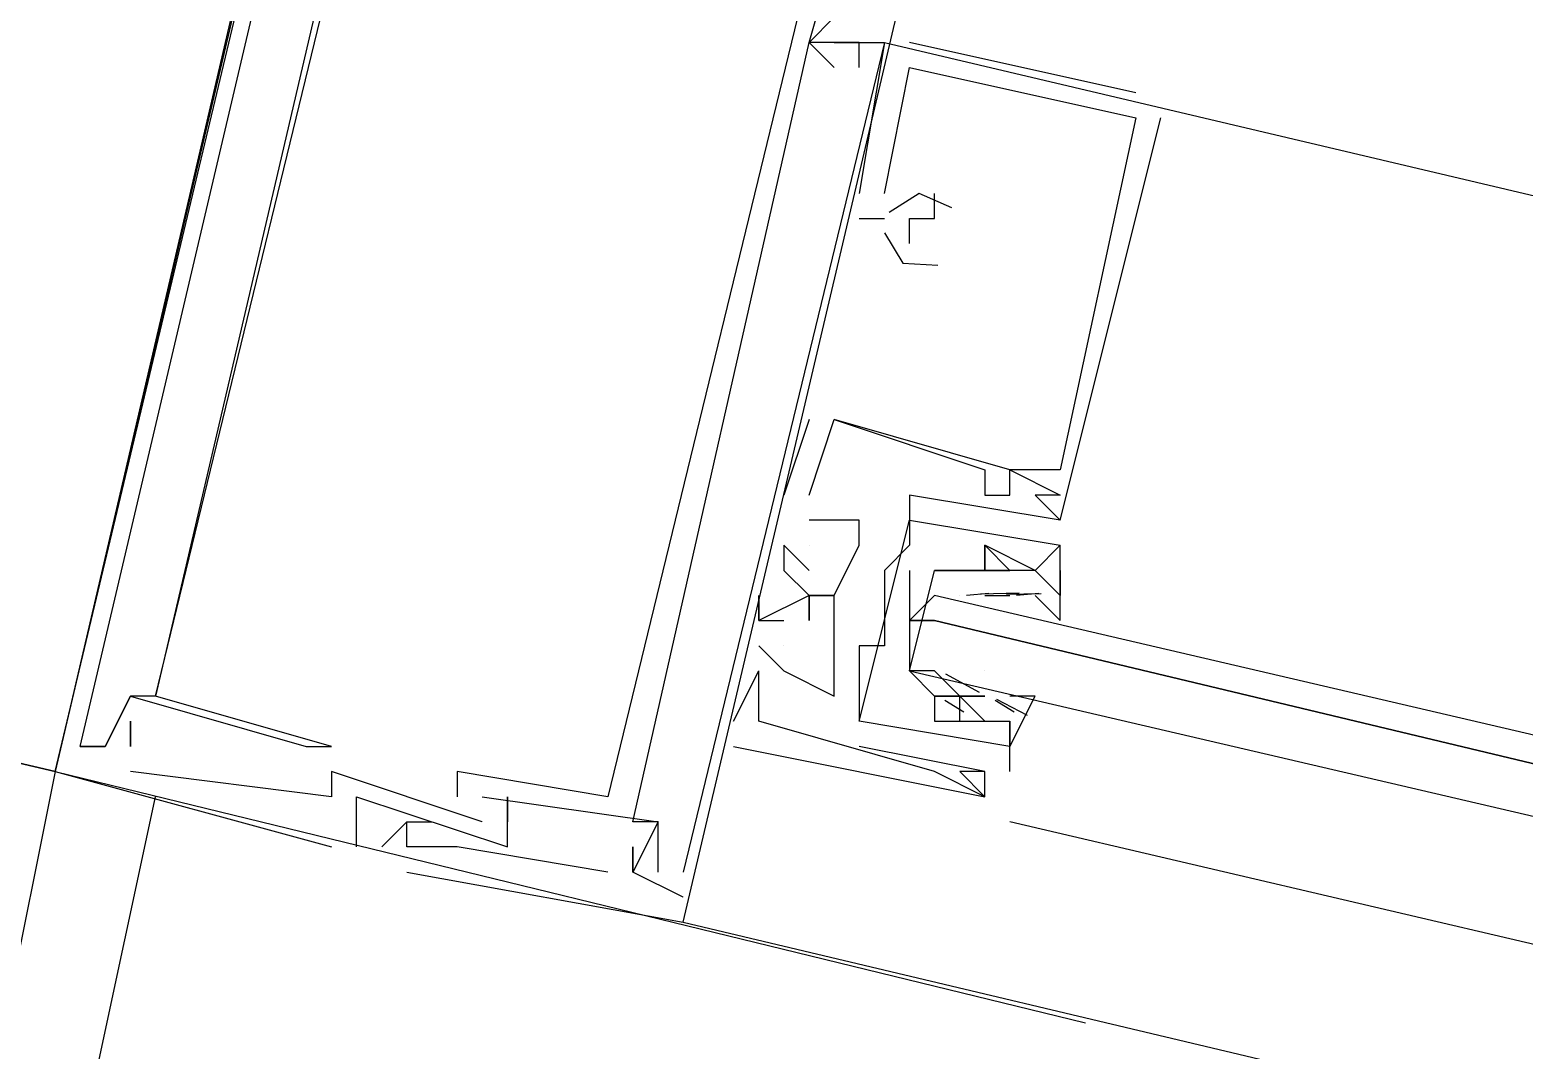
# Model space of a CAD drawing. Header units: feet. Extents: x -84 to 198, y -22 to 181.
# Drawn here: x 119.093 to 119.886, y 129.15 to 129.691 of the extents above; entities that cross this region are included whole.
import ezdxf

# ---------------------------------------------------------------- set-up
doc = ezdxf.new("R2010")
doc.units = ezdxf.units.FT
doc.layers.add('A-LINEA', color=7, linetype='CONTINUOUS')
doc.layers.add('A-MURO-CONCRETO', color=8, linetype='CONTINUOUS')

msp = doc.modelspace()

# ---------------------------------------------------------------- linework, layer by layer
at = {"layer": 'A-LINEA'}
for p, q in [((119.5067, 129.6844), (119.5067, 129.6844)), ((119.5067, 129.6844), (119.5067, 129.6844)), ((119.5067, 129.6844), (119.5067, 129.6844)), ((119.5067, 129.6844), (119.5067, 129.6844)), ((119.5067, 129.6844), (119.5067, 129.6844)), ((119.5067, 129.6844), (119.5067, 129.6844)), ((119.5067, 129.6844), (119.5067, 129.6844)), ((119.5067, 129.6844), (119.5067, 129.6844)), ((119.5067, 129.6844), (119.5067, 129.6844)), ((119.52, 129.6844), (119.52, 129.6844)), ((119.52, 129.6844), (119.52, 129.6844)), ((119.52, 129.6844), (119.52, 129.6844)), ((119.52, 129.6844), (119.52, 129.6844)), ((119.52, 129.6844), (119.52, 129.6844)), ((119.52, 129.6844), (119.52, 129.6844)), ((119.5333, 129.6844), (119.5333, 129.6844)), ((119.5467, 129.6844), (119.5333, 129.6044)), ((119.5333, 129.6844), (119.5333, 129.6844)), ((119.5467, 129.6844), (119.5333, 129.6044)), ((119.5333, 129.6844), (119.5333, 129.6844)), ((119.5467, 129.6844), (119.5333, 129.6044)), ((119.5467, 129.6844), (119.5467, 129.6844)), ((119.5467, 129.6844), (119.5467, 129.6844)), ((119.5467, 129.6844), (119.5467, 129.6844)), ((119.5467, 129.6844), (119.5467, 129.6844)), ((119.5467, 129.6844), (119.5467, 129.6844)), ((119.5467, 129.6844), (119.5467, 129.6844)), ((119.68, 129.6578), (119.56, 129.6844)), ((119.56, 129.6844), (119.56, 129.6844)), ((119.68, 129.6578), (119.56, 129.6844)), ((119.56, 129.6844), (119.56, 129.6844)), ((119.68, 129.6578), (119.56, 129.6844)), ((119.56, 129.6844), (119.56, 129.6844)), ((119.52, 129.6711), (119.52, 129.6711)), ((119.52, 129.6711), (119.52, 129.6711)), ((119.52, 129.6711), (119.52, 129.6711)), ((119.5333, 129.6711), (119.5333, 129.6711)), ((119.5333, 129.6711), (119.5333, 129.6711)), ((119.5333, 129.6711), (119.5333, 129.6711)), ((119.56, 129.6711), (119.56, 129.6711)), ((119.56, 129.6711), (119.56, 129.6711)), ((119.56, 129.6711), (119.56, 129.6711)), ((119.56, 129.6711), (119.56, 129.6711)), ((119.56, 129.6711), (119.56, 129.6711)), ((119.56, 129.6711), (119.56, 129.6711)), ((119.68, 129.6578), (119.68, 129.6578)), ((119.68, 129.6578), (119.68, 129.6578)), ((119.68, 129.6578), (119.68, 129.6578)), ((119.68, 129.6444), (119.68, 129.6444)), ((119.68, 129.6444), (119.68, 129.6444)), ((119.68, 129.6444), (119.68, 129.6444)), ((119.68, 129.6444), (119.68, 129.6444)), ((119.68, 129.6444), (119.68, 129.6444)), ((119.68, 129.6444), (119.68, 129.6444)), ((119.6933, 129.6444), (119.6933, 129.6444)), ((119.6933, 129.6444), (119.6933, 129.6444)), ((119.6933, 129.6444), (119.6933, 129.6444)), ((119.5333, 129.6044), (119.5333, 129.6044)), ((119.5333, 129.6044), (119.5333, 129.6044)), ((119.5333, 129.6044), (119.5333, 129.6044)), ((119.5467, 129.6044), (119.5467, 129.6044)), ((119.5467, 129.6044), (119.5467, 129.6044)), ((119.5467, 129.6044), (119.5467, 129.6044)), ((119.5733, 129.6044), (119.5733, 129.6044)), ((119.5733, 129.6044), (119.5733, 129.6044)), ((119.5733, 129.6044), (119.5733, 129.6044)), ((119.5333, 129.5911), (119.5467, 129.5911)), ((119.5333, 129.5911), (119.5333, 129.5911)), ((119.5333, 129.5911), (119.5467, 129.5911)), ((119.5333, 129.5911), (119.5333, 129.5911)), ((119.5333, 129.5911), (119.5467, 129.5911)), ((119.5333, 129.5911), (119.5333, 129.5911)), ((119.5467, 129.5911), (119.5467, 129.5911)), ((119.5467, 129.5911), (119.5467, 129.5911)), ((119.5467, 129.5911), (119.5467, 129.5911)), ((119.56, 129.5911), (119.56, 129.5911)), ((119.56, 129.5911), (119.56, 129.5911)), ((119.56, 129.5911), (119.56, 129.5911)), ((119.5733, 129.5911), (119.5733, 129.5911)), ((119.5733, 129.5911), (119.5733, 129.5911)), ((119.5733, 129.5911), (119.5733, 129.5911)), ((119.56, 129.5778), (119.56, 129.5778)), ((119.56, 129.5778), (119.56, 129.5778)), ((119.56, 129.5778), (119.56, 129.5778)), ((119.5067, 129.4844), (119.4933, 129.4444)), ((119.5067, 129.4844), (119.4933, 129.4444)), ((119.5067, 129.4844), (119.4933, 129.4444)), ((119.5067, 129.4844), (119.5067, 129.4844)), ((119.5067, 129.4844), (119.5067, 129.4844)), ((119.5067, 129.4844), (119.5067, 129.4844)), ((119.52, 129.4844), (119.52, 129.4844)), ((119.52, 129.4844), (119.52, 129.4844)), ((119.52, 129.4844), (119.52, 129.4844)), ((119.52, 129.4844), (119.52, 129.4844)), ((119.52, 129.4844), (119.52, 129.4844)), ((119.52, 129.4844), (119.52, 129.4844)), ((119.6, 129.4578), (119.6, 129.4578)), ((119.6, 129.4578), (119.6, 129.4578)), ((119.6, 129.4578), (119.6, 129.4578)), ((119.6, 129.4578), (119.6, 129.4578)), ((119.6, 129.4578), (119.6, 129.4578)), ((119.6, 129.4578), (119.6, 129.4578)), ((119.6133, 129.4578), (119.6133, 129.4578)), ((119.6133, 129.4578), (119.6133, 129.4578)), ((119.6133, 129.4578), (119.6133, 129.4578)), ((119.6133, 129.4578), (119.6133, 129.4578)), ((119.6133, 129.4578), (119.6133, 129.4578)), ((119.6133, 129.4578), (119.6133, 129.4578)), ((119.64, 129.4578), (119.64, 129.4578)), ((119.64, 129.4578), (119.64, 129.4578)), ((119.64, 129.4578), (119.64, 129.4578)), ((119.4933, 129.4444), (119.4933, 129.4444)), ((119.4933, 129.4444), (119.4933, 129.4444)), ((119.4933, 129.4444), (119.4933, 129.4444)), ((119.5067, 129.4444), (119.5067, 129.4444)), ((119.5067, 129.4444), (119.5067, 129.4444)), ((119.5067, 129.4444), (119.5067, 129.4444)), ((119.5067, 129.4444), (119.5067, 129.4444)), ((119.5067, 129.4444), (119.5067, 129.4444)), ((119.5067, 129.4444), (119.5067, 129.4444)), ((119.56, 129.4444), (119.56, 129.4444)), ((119.56, 129.4444), (119.56, 129.4444)), ((119.6, 129.4444), (119.6, 129.4444)), ((119.6, 129.4444), (119.6, 129.4444)), ((119.6, 129.4444), (119.6, 129.4444)), ((119.6133, 129.4444), (119.6133, 129.4444)), ((119.6133, 129.4444), (119.6133, 129.4444)), ((119.6133, 129.4444), (119.6133, 129.4444)), ((119.6267, 129.4444), (119.6267, 129.4444)), ((119.6267, 129.4444), (119.6267, 129.4444)), ((119.6267, 129.4444), (119.6267, 129.4444)), ((119.64, 129.4444), (119.64, 129.4444)), ((119.64, 129.4444), (119.64, 129.4444)), ((119.64, 129.4444), (119.64, 129.4444)), ((119.5067, 129.4311), (119.5067, 129.4311)), ((119.5067, 129.4311), (119.5067, 129.4311)), ((119.5067, 129.4311), (119.5067, 129.4311)), ((119.5067, 129.4311), (119.5067, 129.4311)), ((119.5067, 129.4311), (119.5067, 129.4311)), ((119.5067, 129.4311), (119.5067, 129.4311)), ((119.5067, 129.4311), (119.5067, 129.4311)), ((119.5067, 129.4311), (119.5067, 129.4311)), ((119.5067, 129.4311), (119.5067, 129.4311)), ((119.5333, 129.4311), (119.5333, 129.4311)), ((119.5333, 129.4311), (119.5333, 129.4311)), ((119.5333, 129.4311), (119.5333, 129.4311)), ((119.56, 129.4311), (119.56, 129.4311)), ((119.56, 129.4311), (119.56, 129.4311)), ((119.64, 129.4311), (119.64, 129.4311)), ((119.64, 129.4311), (119.64, 129.4311)), ((119.64, 129.4311), (119.64, 129.4311)), ((119.64, 129.4311), (119.64, 129.4311)), ((119.64, 129.4311), (119.64, 129.4311)), ((119.4933, 129.4178), (119.4933, 129.4178)), ((119.4933, 129.4178), (119.4933, 129.4178)), ((119.4933, 129.4178), (119.4933, 129.4178)), ((119.5067, 129.4178), (119.5067, 129.4178)), ((119.5067, 129.4178), (119.5067, 129.4178)), ((119.5067, 129.4178), (119.5067, 129.4178)), ((119.5333, 129.4178), (119.5333, 129.4178)), ((119.5333, 129.4178), (119.5333, 129.4178)), ((119.5333, 129.4178), (119.5333, 129.4178)), ((119.56, 129.4178), (119.56, 129.4178)), ((119.56, 129.4178), (119.56, 129.4178)), ((119.6, 129.4178), (119.6, 129.4178)), ((119.6, 129.4178), (119.6, 129.4178)), ((119.6, 129.4178), (119.6, 129.4178)), ((119.6, 129.4178), (119.6, 129.4178)), ((119.64, 129.4178), (119.64, 129.4178)), ((119.64, 129.4178), (119.64, 129.4178)), ((119.64, 129.4178), (119.64, 129.4178)), ((119.64, 129.4178), (119.64, 129.4178)), ((119.4933, 129.4044), (119.4933, 129.4044)), ((119.4933, 129.4044), (119.4933, 129.4044)), ((119.4933, 129.4044), (119.4933, 129.4044)), ((119.5067, 129.4044), (119.5067, 129.4044)), ((119.5067, 129.4044), (119.5067, 129.4044)), ((119.5067, 129.4044), (119.5067, 129.4044)), ((119.5467, 129.4044), (119.5467, 129.4044)), ((119.5467, 129.4044), (119.5467, 129.4044)), ((119.6, 129.4044), (119.6, 129.4044)), ((119.6, 129.4044), (119.6, 129.4044)), ((119.6, 129.4044), (119.6, 129.4044)), ((119.6, 129.4044), (119.6, 129.4044)), ((119.6133, 129.4044), (119.6133, 129.4044)), ((119.6133, 129.4044), (119.6133, 129.4044)), ((119.6133, 129.4044), (119.6133, 129.4044)), ((119.6133, 129.4044), (119.6133, 129.4044)), ((119.6267, 129.4044), (119.6267, 129.4044)), ((119.6267, 129.4044), (119.6267, 129.4044)), ((119.6267, 129.4044), (119.6267, 129.4044)), ((119.6267, 129.4044), (119.6267, 129.4044)), ((119.48, 129.3911), (119.48, 129.3911)), ((119.48, 129.3911), (119.48, 129.3911)), ((119.48, 129.3911), (119.48, 129.3911)), ((119.5067, 129.3911), (119.5067, 129.3911)), ((119.5067, 129.3911), (119.5067, 129.3911)), ((119.5067, 129.3911), (119.5067, 129.3911)), ((119.52, 129.3911), (119.52, 129.3911)), ((119.52, 129.3911), (119.52, 129.3911)), ((119.52, 129.3911), (119.52, 129.3911)), ((119.5467, 129.3911), (119.5467, 129.3911)), ((119.5467, 129.3911), (119.5467, 129.3911)), ((119.5867, 129.3911), (119.5867, 129.3911)), ((119.5902, 129.3913), (119.6021, 129.3923)), ((119.5977, 129.392), (119.6181, 129.3925)), ((119.6, 129.3911), (119.6133, 129.3911)), ((119.6, 129.3911), (119.6, 129.3911)), ((119.6115, 129.3919), (119.6298, 129.3922)), ((119.6133, 129.3911), (119.6133, 129.3911)), ((119.6133, 129.3911), (119.6133, 129.3911)), ((119.6168, 129.3913), (119.6287, 129.3923)), ((119.64, 129.3911), (119.64, 129.3911)), ((119.64, 129.3911), (119.64, 129.3911)), ((119.48, 129.3778), (119.48, 129.3778)), ((119.48, 129.3778), (119.48, 129.3778)), ((119.48, 129.3778), (119.48, 129.3778)), ((119.48, 129.3778), (119.48, 129.3778)), ((119.48, 129.3778), (119.48, 129.3778)), ((119.48, 129.3778), (119.48, 129.3778)), ((119.4933, 129.3778), (119.4933, 129.3778)), ((119.4933, 129.3778), (119.4933, 129.3778)), ((119.4933, 129.3778), (119.4933, 129.3778)), ((119.56, 129.3778), (119.56, 129.3778)), ((119.4933, 129.3511), (119.48, 129.3644)), ((119.48, 129.3644), (119.48, 129.3644)), ((119.4933, 129.3511), (119.48, 129.3644)), ((119.48, 129.3644), (119.48, 129.3644)), ((119.4933, 129.3511), (119.48, 129.3644)), ((119.48, 129.3644), (119.48, 129.3644)), ((119.4933, 129.3644), (119.4933, 129.3644)), ((119.4933, 129.3644), (119.4933, 129.3644)), ((119.4933, 129.3644), (119.4933, 129.3644)), ((119.52, 129.3644), (119.52, 129.3644)), ((119.52, 129.3644), (119.52, 129.3644)), ((119.52, 129.3644), (119.52, 129.3644)), ((119.5333, 129.3644), (119.5333, 129.3644)), ((119.5333, 129.3644), (119.5333, 129.3644)), ((119.5467, 129.3644), (119.5467, 129.3644)), ((119.5467, 129.3644), (119.5467, 129.3644)), ((119.48, 129.3511), (119.48, 129.3511)), ((119.48, 129.3511), (119.48, 129.3511)), ((119.48, 129.3511), (119.48, 129.3511)), ((119.48, 129.3511), (119.48, 129.3511)), ((119.48, 129.3511), (119.48, 129.3511)), ((119.48, 129.3511), (119.48, 129.3511)), ((119.4933, 129.3511), (119.4933, 129.3511)), ((119.4933, 129.3511), (119.4933, 129.3511)), ((119.4933, 129.3511), (119.4933, 129.3511)), ((119.4933, 129.3511), (119.4933, 129.3511)), ((119.4933, 129.3511), (119.4933, 129.3511)), ((119.4933, 129.3511), (119.4933, 129.3511)), ((119.5733, 129.3511), (119.5733, 129.3511)), ((119.5972, 129.3397), (119.5793, 129.3494)), ((119.6, 129.3511), (119.6, 129.3511)), ((119.1467, 129.3378), (119.1467, 129.3378)), ((119.1467, 129.3378), (119.1467, 129.3378)), ((119.1467, 129.3378), (119.1467, 129.3378)), ((119.1467, 129.3378), (119.1467, 129.3378)), ((119.1467, 129.3378), (119.1467, 129.3378)), ((119.1467, 129.3378), (119.1467, 129.3378)), ((119.16, 129.3378), (119.16, 129.3378)), ((119.16, 129.3378), (119.16, 129.3378)), ((119.16, 129.3378), (119.16, 129.3378)), ((119.16, 129.3378), (119.16, 129.3378)), ((119.16, 129.3378), (119.16, 129.3378)), ((119.16, 129.3378), (119.16, 129.3378)), ((119.52, 129.3378), (119.52, 129.3378)), ((119.52, 129.3378), (119.52, 129.3378)), ((119.52, 129.3378), (119.52, 129.3378)), ((119.5333, 129.3378), (119.5333, 129.3378)), ((119.5333, 129.3378), (119.5333, 129.3378)), ((119.5733, 129.3378), (119.5733, 129.3378)), ((119.5733, 129.3378), (119.5733, 129.3378)), ((119.5733, 129.3378), (119.5733, 129.3378)), ((119.5733, 129.3378), (119.5733, 129.3378)), ((119.5889, 129.3293), (119.5788, 129.3355)), ((119.5867, 129.3378), (119.5867, 129.3378)), ((119.5867, 129.3378), (119.5867, 129.3378)), ((119.6, 129.3378), (119.5867, 129.3378)), ((119.5867, 129.3378), (119.5867, 129.3378)), ((119.5867, 129.3378), (119.5867, 129.3378)), ((119.6, 129.3378), (119.6, 129.3378)), ((119.6, 129.3378), (119.6, 129.3378)), ((119.6156, 129.3293), (119.6054, 129.3355)), ((119.6226, 129.3275), (119.6064, 129.3359)), ((119.1467, 129.3244), (119.1467, 129.3244)), ((119.1467, 129.3244), (119.1467, 129.3244)), ((119.1467, 129.3244), (119.1467, 129.3244)), ((119.4667, 129.3244), (119.4667, 129.3244)), ((119.4667, 129.3244), (119.4667, 129.3244)), ((119.4667, 129.3244), (119.4667, 129.3244)), ((119.48, 129.3244), (119.48, 129.3244)), ((119.48, 129.3244), (119.48, 129.3244)), ((119.48, 129.3244), (119.48, 129.3244)), ((119.48, 129.3244), (119.48, 129.3244)), ((119.48, 129.3244), (119.48, 129.3244)), ((119.48, 129.3244), (119.48, 129.3244)), ((119.5333, 129.3244), (119.5333, 129.3244)), ((119.5333, 129.3244), (119.5333, 129.3244)), ((119.5733, 129.3244), (119.5733, 129.3244)), ((119.5733, 129.3244), (119.5733, 129.3244)), ((119.5733, 129.3244), (119.5733, 129.3244)), ((119.5733, 129.3244), (119.5733, 129.3244)), ((119.5867, 129.3244), (119.5867, 129.3244)), ((119.5867, 129.3244), (119.5867, 129.3244)), ((119.6133, 129.2978), (119.6133, 129.3244)), ((119.6133, 129.3244), (119.6133, 129.3244)), ((119.6133, 129.3244), (119.6133, 129.3244)), ((119.6133, 129.2978), (119.6133, 129.3244)), ((119.6133, 129.3244), (119.6133, 129.3244)), ((119.6133, 129.3244), (119.6133, 129.3244)), ((119.12, 129.3111), (119.12, 129.3111)), ((119.12, 129.3111), (119.12, 129.3111)), ((119.12, 129.3111), (119.12, 129.3111)), ((119.12, 129.3111), (119.12, 129.3111)), ((119.12, 129.3111), (119.12, 129.3111)), ((119.12, 129.3111), (119.12, 129.3111)), ((119.1333, 129.3111), (119.1333, 129.3111)), ((119.1333, 129.3111), (119.1333, 129.3111)), ((119.1333, 129.3111), (119.1333, 129.3111)), ((119.1333, 129.3111), (119.1333, 129.3111)), ((119.1333, 129.3111), (119.1333, 129.3111)), ((119.1333, 129.3111), (119.1333, 129.3111)), ((119.1333, 129.3111), (119.1333, 129.3111)), ((119.1333, 129.3111), (119.1333, 129.3111)), ((119.1333, 129.3111), (119.1333, 129.3111)), ((119.1467, 129.3111), (119.1467, 129.3111)), ((119.1467, 129.3111), (119.1467, 129.3111)), ((119.1467, 129.3111), (119.1467, 129.3111)), ((119.1467, 129.3111), (119.1467, 129.3111)), ((119.1467, 129.3111), (119.1467, 129.3111)), ((119.1467, 129.3111), (119.1467, 129.3111)), ((119.24, 129.3111), (119.24, 129.3111)), ((119.24, 129.3111), (119.24, 129.3111)), ((119.24, 129.3111), (119.24, 129.3111)), ((119.2533, 129.3111), (119.2533, 129.3111)), ((119.2533, 129.3111), (119.2533, 129.3111)), ((119.2533, 129.3111), (119.2533, 129.3111)), ((119.4667, 129.3111), (119.4667, 129.3111)), ((119.4667, 129.3111), (119.4667, 129.3111)), ((119.4667, 129.3111), (119.4667, 129.3111)), ((119.6, 129.2978), (119.5333, 129.3111)), ((119.5333, 129.3111), (119.5333, 129.3111)), ((119.6, 129.2978), (119.5333, 129.3111)), ((119.5333, 129.3111), (119.5333, 129.3111)), ((119.6133, 129.3111), (119.6133, 129.3111)), ((119.6133, 129.3111), (119.6133, 129.3111)), ((119.6133, 129.3111), (119.6133, 129.3111)), ((119.6133, 129.3111), (119.6133, 129.3111)), ((119.1067, 129.2978), (119.08, 129.1644)), ((119.1067, 129.2978), (119.6533, 129.1644)), ((119.1067, 129.2978), (119.6533, 129.1644)), ((119.1067, 129.2978), (119.1067, 129.2978)), ((119.1067, 129.2978), (119.1067, 129.2978)), ((119.1067, 129.2978), (119.1067, 129.2978)), ((119.1467, 129.2978), (119.1467, 129.2978)), ((119.1467, 129.2978), (119.1467, 129.2978)), ((119.1467, 129.2978), (119.1467, 129.2978)), ((119.2533, 129.2978), (119.2533, 129.2978)), ((119.2533, 129.2978), (119.2533, 129.2978)), ((119.2533, 129.2978), (119.2533, 129.2978)), ((119.32, 129.2978), (119.32, 129.2978)), ((119.32, 129.2978), (119.32, 129.2978)), ((119.32, 129.2978), (119.32, 129.2978)), ((119.5733, 129.2978), (119.5733, 129.2978)), ((119.5733, 129.2978), (119.5733, 129.2978)), ((119.5733, 129.2978), (119.5733, 129.2978)), ((119.5867, 129.2978), (119.5867, 129.2978)), ((119.5867, 129.2978), (119.5867, 129.2978)), ((119.5867, 129.2978), (119.5867, 129.2978)), ((119.6, 129.2978), (119.6, 129.2978)), ((119.6, 129.2978), (119.6, 129.2978)), ((119.6, 129.2978), (119.6, 129.2978)), ((119.6, 129.2978), (119.6, 129.2978)), ((119.6, 129.2978), (119.6, 129.2978)), ((119.6133, 129.2978), (119.6133, 129.2978)), ((119.6133, 129.2978), (119.6133, 129.2978)), ((119.12, 129.0978), (119.16, 129.2844)), ((119.2533, 129.2844), (119.2533, 129.2844)), ((119.2533, 129.2844), (119.2533, 129.2844)), ((119.2533, 129.2844), (119.2533, 129.2844)), ((119.2667, 129.2578), (119.2667, 129.2844)), ((119.2667, 129.2844), (119.2667, 129.2844)), ((119.2667, 129.2578), (119.2667, 129.2844)), ((119.2667, 129.2844), (119.2667, 129.2844)), ((119.2667, 129.2578), (119.2667, 129.2844)), ((119.2667, 129.2844), (119.2667, 129.2844)), ((119.32, 129.2844), (119.32, 129.2844)), ((119.32, 129.2844), (119.32, 129.2844)), ((119.32, 129.2844), (119.32, 129.2844)), ((119.3333, 129.2844), (119.3333, 129.2844)), ((119.3333, 129.2844), (119.3333, 129.2844)), ((119.3333, 129.2844), (119.3333, 129.2844)), ((119.3467, 129.2844), (119.3467, 129.2844)), ((119.3467, 129.2844), (119.3467, 129.2844)), ((119.3467, 129.2844), (119.3467, 129.2844)), ((119.4, 129.2844), (119.4, 129.2844)), ((119.4, 129.2844), (119.4, 129.2844)), ((119.4, 129.2844), (119.4, 129.2844)), ((119.6, 129.2844), (119.6, 129.2844)), ((119.6, 129.2844), (119.6, 129.2844)), ((119.6, 129.2844), (119.6, 129.2844)), ((119.6, 129.2844), (119.6, 129.2844)), ((119.6, 129.2844), (119.6, 129.2844)), ((119.6, 129.2844), (119.6, 129.2844)), ((119.2667, 129.2711), (119.2667, 129.2711)), ((119.2667, 129.2711), (119.2667, 129.2711)), ((119.2667, 129.2711), (119.2667, 129.2711)), ((119.2933, 129.2711), (119.28, 129.2578)), ((119.2933, 129.2711), (119.28, 129.2578)), ((119.2933, 129.2711), (119.28, 129.2578)), ((119.2933, 129.2711), (119.2933, 129.2711)), ((119.2933, 129.2711), (119.2933, 129.2711)), ((119.2933, 129.2711), (119.2933, 129.2711)), ((119.2933, 129.2711), (119.2933, 129.2711)), ((119.2933, 129.2711), (119.2933, 129.2711)), ((119.2933, 129.2711), (119.2933, 129.2711)), ((119.3067, 129.2711), (119.3067, 129.2711)), ((119.3067, 129.2711), (119.3067, 129.2711)), ((119.3067, 129.2711), (119.3067, 129.2711)), ((119.3333, 129.2711), (119.3333, 129.2711)), ((119.3333, 129.2711), (119.3333, 129.2711)), ((119.3333, 129.2711), (119.3333, 129.2711)), ((119.3467, 129.2711), (119.3467, 129.2711)), ((119.3467, 129.2711), (119.3467, 129.2711)), ((119.3467, 129.2711), (119.3467, 129.2711)), ((119.4133, 129.2711), (119.4133, 129.2711)), ((119.4133, 129.2711), (119.4133, 129.2711)), ((119.4133, 129.2711), (119.4133, 129.2711)), ((119.4267, 129.2711), (119.4267, 129.2711)), ((119.4267, 129.2711), (119.4267, 129.2711)), ((119.4267, 129.2711), (119.4267, 129.2711)), ((119.4267, 129.2711), (119.4267, 129.2711)), ((119.4267, 129.2711), (119.4267, 129.2711)), ((119.4267, 129.2711), (119.4267, 129.2711)), ((122.2933, 128.6444), (119.6133, 129.2711)), ((119.2533, 129.2578), (119.2533, 129.2578)), ((119.2533, 129.2578), (119.2533, 129.2578)), ((119.2533, 129.2578), (119.2533, 129.2578)), ((119.2667, 129.2578), (119.2667, 129.2578)), ((119.2667, 129.2578), (119.2667, 129.2578)), ((119.2667, 129.2578), (119.2667, 129.2578)), ((119.28, 129.2578), (119.28, 129.2578)), ((119.28, 129.2578), (119.28, 129.2578)), ((119.28, 129.2578), (119.28, 129.2578)), ((119.2933, 129.2578), (119.2933, 129.2578)), ((119.2933, 129.2578), (119.2933, 129.2578)), ((119.2933, 129.2578), (119.2933, 129.2578)), ((119.2933, 129.2578), (119.2933, 129.2578)), ((119.2933, 129.2578), (119.2933, 129.2578)), ((119.2933, 129.2578), (119.2933, 129.2578)), ((119.32, 129.2578), (119.32, 129.2578)), ((119.32, 129.2578), (119.32, 129.2578)), ((119.32, 129.2578), (119.32, 129.2578)), ((119.3467, 129.2578), (119.3467, 129.2578)), ((119.3467, 129.2578), (119.3467, 129.2578)), ((119.3467, 129.2578), (119.3467, 129.2578)), ((119.4133, 129.2578), (119.4133, 129.2578)), ((119.4133, 129.2578), (119.4133, 129.2578)), ((119.4133, 129.2578), (119.4133, 129.2578)), ((119.2933, 129.2444), (119.2933, 129.2444)), ((119.2933, 129.2444), (119.2933, 129.2444)), ((119.2933, 129.2444), (119.2933, 129.2444)), ((119.4, 129.2444), (119.4, 129.2444)), ((119.4, 129.2444), (119.4, 129.2444)), ((119.4, 129.2444), (119.4, 129.2444)), ((119.4133, 129.2444), (119.4133, 129.2444)), ((119.4133, 129.2444), (119.4133, 129.2444)), ((119.4133, 129.2444), (119.4133, 129.2444)), ((119.4133, 129.2444), (119.4133, 129.2444)), ((119.4133, 129.2444), (119.4133, 129.2444)), ((119.4133, 129.2444), (119.4133, 129.2444)), ((119.4133, 129.2444), (119.4133, 129.2444)), ((119.4133, 129.2444), (119.4133, 129.2444)), ((119.4133, 129.2444), (119.4133, 129.2444)), ((119.4267, 129.2444), (119.4267, 129.2444)), ((119.4267, 129.2444), (119.4267, 129.2444)), ((119.4267, 129.2444), (119.4267, 129.2444)), ((119.44, 129.2444), (119.44, 129.2444)), ((119.44, 129.2444), (119.44, 129.2444)), ((119.44, 129.2444), (119.44, 129.2444)), ((119.44, 129.2311), (119.44, 129.2311)), ((119.44, 129.2311), (119.44, 129.2311)), ((119.44, 129.2311), (119.44, 129.2311)), ((119.44, 129.2178), (119.44, 129.2178)), ((119.44, 129.2178), (119.44, 129.2178)), ((119.44, 129.2178), (126.6933, 127.4978)), ((119.44, 129.2178), (119.44, 129.2178))]:
    msp.add_line(p, q, dxfattribs=at)
for points in [[(119.1067, 129.2978), (119.4533, 130.7511), (116.04, 131.5511), (115.6933, 130.0978), (119.1067, 129.2978)], [(119.2667, 129.9644), (119.2667, 129.9644), (119.2667, 129.9644), (119.28, 129.9644), (119.2667, 129.9778), (119.1067, 129.2978), (119.2533, 129.2578)], [(119.2667, 129.9644), (119.2667, 129.9644), (119.2667, 129.9644), (119.28, 129.9644), (119.2667, 129.9778), (119.1067, 129.2978), (119.2533, 129.2578)], [(119.2667, 129.9644), (119.2667, 129.9644), (119.2667, 129.9644), (119.28, 129.9644), (119.2667, 129.9778), (119.1067, 129.2978), (119.2533, 129.2578)], [(119.2933, 129.2444), (119.44, 129.2178), (119.6, 129.8978)], [(119.2933, 129.2444), (119.44, 129.2178), (119.6, 129.8978)], [(119.2933, 129.2444), (119.44, 129.2178), (119.6, 129.8978)], [(119.24, 129.7378), (119.2533, 129.7378), (119.16, 129.3378), (119.1467, 129.3378), (119.1333, 129.3111), (119.12, 129.3111), (119.1333, 129.3111), (119.1467, 129.3378), (119.24, 129.3111), (119.2533, 129.3111), (119.16, 129.3378), (119.28, 129.8311), (119.3733, 129.8178), (119.3733, 129.8178), (119.36, 129.8311), (119.36, 129.8178), (119.28, 129.8444), (119.2533, 129.8578)], [(119.24, 129.7378), (119.2533, 129.7378), (119.16, 129.3378), (119.1467, 129.3378), (119.1333, 129.3111), (119.12, 129.3111), (119.1333, 129.3111), (119.1467, 129.3378), (119.24, 129.3111), (119.2533, 129.3111), (119.16, 129.3378), (119.28, 129.8311), (119.3733, 129.8178), (119.3733, 129.8178), (119.36, 129.8311), (119.36, 129.8178), (119.28, 129.8444), (119.2533, 129.8578)], [(119.24, 129.7378), (119.2533, 129.7378), (119.16, 129.3378), (119.1467, 129.3378), (119.1333, 129.3111), (119.12, 129.3111), (119.1333, 129.3111), (119.1467, 129.3378), (119.24, 129.3111), (119.2533, 129.3111), (119.16, 129.3378), (119.28, 129.8311), (119.3733, 129.8178), (119.3733, 129.8178), (119.36, 129.8311), (119.36, 129.8178), (119.28, 129.8444), (119.2533, 129.8578)], [(119.5067, 129.8044), (119.5067, 129.7911), (119.56, 129.7778), (119.5467, 129.6978), (119.52, 129.6978), (119.5067, 129.6844)], [(119.5067, 129.8044), (119.5067, 129.7911), (119.56, 129.7778), (119.5467, 129.6978), (119.52, 129.6978), (119.5067, 129.6844)], [(119.5067, 129.8044), (119.5067, 129.7911), (119.56, 129.7778), (119.5467, 129.6978), (119.52, 129.6978), (119.5067, 129.6844)], [(119.44, 129.7911), (119.52, 129.7778), (119.4, 129.2844), (119.32, 129.2978), (119.32, 129.2844)], [(119.44, 129.7911), (119.52, 129.7778), (119.4, 129.2844), (119.32, 129.2978), (119.32, 129.2844)], [(119.44, 129.7911), (119.52, 129.7778), (119.4, 129.2844), (119.32, 129.2978), (119.32, 129.2844)], [(119.5333, 129.6711), (119.5333, 129.6844), (119.52, 129.6844), (119.5067, 129.6844), (119.5333, 129.7778)], [(119.5333, 129.6711), (119.5333, 129.6844), (119.52, 129.6844), (119.5067, 129.6844), (119.5333, 129.7778)], [(119.5333, 129.6711), (119.5333, 129.6844), (119.52, 129.6844), (119.5067, 129.6844), (119.5333, 129.7778)], [(119.1333, 129.3111), (119.12, 129.3111), (119.2267, 129.7644), (119.24, 129.7511), (119.2533, 129.7511)], [(119.1333, 129.3111), (119.12, 129.3111), (119.2267, 129.7644), (119.24, 129.7511), (119.2533, 129.7511)], [(119.1333, 129.3111), (119.12, 129.3111), (119.2267, 129.7644), (119.24, 129.7511), (119.2533, 129.7511)], [(119.4267, 129.2444), (119.4267, 129.2711), (119.4133, 129.2711), (119.5067, 129.6844), (119.52, 129.6711)], [(119.4267, 129.2444), (119.4267, 129.2711), (119.4133, 129.2711), (119.5067, 129.6844), (119.52, 129.6711)], [(119.4267, 129.2444), (119.4267, 129.2711), (119.4133, 129.2711), (119.5067, 129.6844), (119.52, 129.6711)], [(119.52, 129.6844), (119.5467, 129.6844), (119.44, 129.2444)], [(119.52, 129.6844), (119.5467, 129.6844), (119.44, 129.2444)], [(119.52, 129.6844), (119.5467, 129.6844), (119.44, 129.2444)], [(119.5467, 129.6844), (122.3733, 129.0178), (123.0667, 128.8578)], [(119.5467, 129.6044), (119.56, 129.6711), (119.68, 129.6444), (119.64, 129.4578), (119.6133, 129.4578)], [(119.5467, 129.6044), (119.56, 129.6711), (119.68, 129.6444), (119.64, 129.4578), (119.6133, 129.4578)], [(119.5467, 129.6044), (119.56, 129.6711), (119.68, 129.6444), (119.64, 129.4578), (119.6133, 129.4578)], [(119.5067, 129.4444), (119.52, 129.4844), (119.6, 129.4578), (119.6, 129.4444), (119.6133, 129.4444), (119.6133, 129.4578), (119.64, 129.4444), (119.6267, 129.4444), (119.64, 129.4311), (119.6933, 129.6444)], [(119.5067, 129.4444), (119.52, 129.4844), (119.6, 129.4578), (119.6, 129.4444), (119.6133, 129.4444), (119.6133, 129.4578), (119.64, 129.4444), (119.6267, 129.4444), (119.64, 129.4311), (119.6933, 129.6444)], [(119.5067, 129.4444), (119.52, 129.4844), (119.6, 129.4578), (119.6, 129.4444), (119.6133, 129.4444), (119.6133, 129.4578), (119.64, 129.4444), (119.6267, 129.4444), (119.64, 129.4311), (119.6933, 129.6444)], [(119.5824, 129.5968), (119.5652, 129.6044), (119.5493, 129.5943)], [(119.5824, 129.5968), (119.5652, 129.6044), (119.5493, 129.5943)], [(119.5824, 129.5968), (119.5652, 129.6044), (119.5493, 129.5943)], [(119.56, 129.5778), (119.56, 129.5911), (119.56, 129.5911), (119.5733, 129.5911), (119.5733, 129.6044)], [(119.56, 129.5778), (119.56, 129.5911), (119.56, 129.5911), (119.5733, 129.5911), (119.5733, 129.6044)], [(119.56, 129.5778), (119.56, 129.5911), (119.56, 129.5911), (119.5733, 129.5911), (119.5733, 129.6044)], [(119.5467, 129.5834), (119.5564, 129.5673), (119.5751, 129.5663)], [(119.5467, 129.5834), (119.5564, 129.5673), (119.5751, 129.5663)], [(119.5467, 129.5834), (119.5564, 129.5673), (119.5751, 129.5663)], [(119.6133, 129.4578), (119.52, 129.4844), (119.52, 129.4844)], [(119.6133, 129.4578), (119.52, 129.4844), (119.52, 129.4844)], [(119.6133, 129.4578), (119.52, 129.4844), (119.52, 129.4844)], [(119.64, 129.4311), (119.56, 129.4444), (119.56, 129.4178), (119.5467, 129.4044), (119.5467, 129.3911), (119.5467, 129.3644), (119.5333, 129.3644), (119.5333, 129.3378), (119.5333, 129.3244)], [(119.64, 129.4311), (119.56, 129.4444), (119.56, 129.4178), (119.5467, 129.4044), (119.5467, 129.3911), (119.5467, 129.3644), (119.5333, 129.3644), (119.5333, 129.3378), (119.5333, 129.3244)], [(119.4933, 129.3511), (119.52, 129.3378), (119.52, 129.3644), (119.52, 129.3911), (119.5333, 129.4178), (119.5333, 129.4311), (119.5067, 129.4311)], [(119.4933, 129.3511), (119.52, 129.3378), (119.52, 129.3644), (119.52, 129.3911), (119.5333, 129.4178), (119.5333, 129.4311), (119.5067, 129.4311)], [(119.4933, 129.3511), (119.52, 129.3378), (119.52, 129.3644), (119.52, 129.3911), (119.5333, 129.4178), (119.5333, 129.4311), (119.5067, 129.4311)], [(119.5333, 129.3244), (119.56, 129.4311), (119.64, 129.4178), (119.6267, 129.4044), (119.6, 129.4178), (119.6, 129.4044), (119.6, 129.4178), (119.6133, 129.4044), (119.6, 129.4044), (119.6133, 129.4044)], [(119.5333, 129.3244), (119.56, 129.4311), (119.64, 129.4178), (119.6267, 129.4044), (119.6, 129.4178), (119.6, 129.4044), (119.6, 129.4178), (119.6133, 129.4044), (119.6, 129.4044), (119.6133, 129.4044)], [(119.5067, 129.4044), (119.4933, 129.4178), (119.4933, 129.4044), (119.5067, 129.3911), (119.5067, 129.3911), (119.48, 129.3778), (119.48, 129.3911), (119.48, 129.3778), (119.4933, 129.3778)], [(119.5067, 129.4044), (119.4933, 129.4178), (119.4933, 129.4044), (119.5067, 129.3911), (119.5067, 129.3911), (119.48, 129.3778), (119.48, 129.3911), (119.48, 129.3778), (119.4933, 129.3778)], [(119.5067, 129.4044), (119.4933, 129.4178), (119.4933, 129.4044), (119.5067, 129.3911), (119.5067, 129.3911), (119.48, 129.3778), (119.48, 129.3911), (119.48, 129.3778), (119.4933, 129.3778)], [(119.6267, 129.4044), (119.64, 129.3911), (119.64, 129.4178)], [(119.6267, 129.4044), (119.64, 129.3911), (119.64, 129.4178)], [(119.56, 129.4044), (119.56, 129.3511), (119.5733, 129.3378), (119.5867, 129.3378), (119.6, 129.3244), (119.6133, 129.3244), (119.6133, 129.3111), (119.6267, 129.3378), (119.6133, 129.3378)], [(119.5867, 129.3378), (119.5733, 129.3511), (119.56, 129.3511), (119.5733, 129.4044), (119.5867, 129.4044), (119.6, 129.4044)], [(119.6267, 129.3911), (119.64, 129.3778), (119.64, 129.4044), (119.64, 129.3911), (119.6267, 129.4044), (119.6, 129.4044), (119.5867, 129.4044), (119.5733, 129.4044)], [(119.52, 129.3911), (119.5067, 129.3911), (119.5067, 129.3778), (119.5067, 129.3911), (119.52, 129.3911), (119.5067, 129.3911)], [(119.52, 129.3911), (119.5067, 129.3911), (119.5067, 129.3778), (119.5067, 129.3911), (119.52, 129.3911), (119.5067, 129.3911)], [(119.52, 129.3911), (119.5067, 129.3911), (119.5067, 129.3778), (119.5067, 129.3911), (119.52, 129.3911), (119.5067, 129.3911)], [(122.32, 128.7511), (119.5733, 129.3911), (119.56, 129.3778), (119.5733, 129.3778), (122.3067, 128.7244), (119.5733, 129.3778), (119.56, 129.3778), (119.56, 129.3644), (119.56, 129.3511), (122.3067, 128.7111)], [(119.4667, 129.3244), (119.48, 129.3511), (119.48, 129.3511)], [(119.4667, 129.3111), (119.6, 129.2844), (119.6, 129.2978), (119.5867, 129.2978), (119.6, 129.2844), (119.5733, 129.2978), (119.48, 129.3244), (119.48, 129.3511)], [(119.4667, 129.3244), (119.48, 129.3511), (119.48, 129.3511)], [(119.4667, 129.3111), (119.6, 129.2844), (119.6, 129.2978), (119.5867, 129.2978), (119.6, 129.2844), (119.5733, 129.2978), (119.48, 129.3244), (119.48, 129.3511)], [(119.4667, 129.3244), (119.48, 129.3511), (119.48, 129.3511)], [(119.4667, 129.3111), (119.6, 129.2844), (119.6, 129.2978), (119.5867, 129.2978), (119.6, 129.2844), (119.5733, 129.2978), (119.48, 129.3244), (119.48, 129.3511)], [(119.5733, 129.3378), (119.5733, 129.3244), (119.6133, 129.3244), (119.6133, 129.3111), (119.5333, 129.3244)], [(119.5733, 129.3378), (119.5733, 129.3244), (119.6133, 129.3244), (119.6133, 129.3111), (119.5333, 129.3244)], [(119.5867, 129.3378), (119.5733, 129.3378), (119.5733, 129.3244), (119.5867, 129.3244), (119.5867, 129.3378), (119.6, 129.3378), (119.6, 129.3378)], [(119.5867, 129.3378), (119.5733, 129.3378), (119.5733, 129.3244), (119.5867, 129.3244), (119.5867, 129.3378), (119.6, 129.3378), (119.6, 129.3378)], [(119.1467, 129.3111), (119.1467, 129.3244), (119.1467, 129.3111)], [(119.1467, 129.3111), (119.1467, 129.3244), (119.1467, 129.3111)], [(119.1467, 129.3111), (119.1467, 129.3244), (119.1467, 129.3111)], [(119.3333, 129.2711), (119.2533, 129.2978), (119.2533, 129.2844), (119.1467, 129.2978)], [(119.3333, 129.2711), (119.2533, 129.2978), (119.2533, 129.2844), (119.1467, 129.2978)], [(119.3333, 129.2711), (119.2533, 129.2978), (119.2533, 129.2844), (119.1467, 129.2978)], [(119.2667, 129.2844), (119.3467, 129.2578), (119.3467, 129.2844), (119.3467, 129.2711)], [(119.2667, 129.2844), (119.3467, 129.2578), (119.3467, 129.2844), (119.3467, 129.2711)], [(119.2667, 129.2844), (119.3467, 129.2578), (119.3467, 129.2844), (119.3467, 129.2711)], [(119.3333, 129.2844), (119.4267, 129.2711), (119.4133, 129.2444)], [(119.3333, 129.2844), (119.4267, 129.2711), (119.4133, 129.2444)], [(119.3333, 129.2844), (119.4267, 129.2711), (119.4133, 129.2444)], [(119.4, 129.2444), (119.32, 129.2578), (119.2933, 129.2578), (119.2933, 129.2711), (119.3067, 129.2711)], [(119.4, 129.2444), (119.32, 129.2578), (119.2933, 129.2578), (119.2933, 129.2711), (119.3067, 129.2711)], [(119.4, 129.2444), (119.32, 129.2578), (119.2933, 129.2578), (119.2933, 129.2711), (119.3067, 129.2711)], [(119.44, 129.2311), (119.4133, 129.2444), (119.4133, 129.2578), (119.4133, 129.2444)], [(119.44, 129.2311), (119.4133, 129.2444), (119.4133, 129.2578), (119.4133, 129.2444)], [(119.44, 129.2311), (119.4133, 129.2444), (119.4133, 129.2578), (119.4133, 129.2444)]]:
    msp.add_lwpolyline(points, dxfattribs=at)
at = {"layer": 'A-MURO-CONCRETO'}
msp.add_lwpolyline([(115.6933, 130.0978), (119.2933, 130.0978), (119.1067, 129.2978), (115.6933, 130.0978), (115.6933, 130.0978)], dxfattribs=at)

doc.saveas('drawing.dxf')
